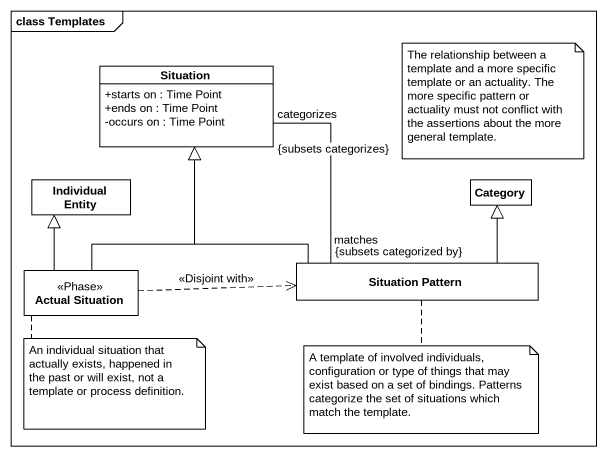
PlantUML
@startuml
mainframe class Templates
hide circle
hide empty members
skinparam classAttributeIconSize 0
class Situation {
  +starts on : Time Point
  +ends on : Time Point
  -occurs on : Time Point
}
class "Individual Entity" as Individual_Entity
class Category
class "Actual Situation" as Actual_Situation <<Phase>>
class "Situation Pattern" as Situation_Pattern
Actual_Situation -up-|> Situation
Actual_Situation -up-|> Individual_Entity
Actual_Situation .right.> Situation_Pattern : <<Disjoint with>>
Situation_Pattern "matches\n{subsets categorized by}" -up- "categorizes\n{subsets categorizes}" Situation
Situation_Pattern -up-|> Situation
Situation_Pattern -up-|> Category
note as N1
  The relationship between a template and a more specific template or an actuality. The more specific pattern or actuality must not conflict with the assertions about the more general template.
end note
note bottom of Actual_Situation : An individual situation that actually exists, happened in the past or will exist, not a template or process definition.
note bottom of Situation_Pattern : A template of involved individuals, configuration or type of things that may exist based on a set of bindings. Patterns categorize the set of situations which match the template.
@enduml
